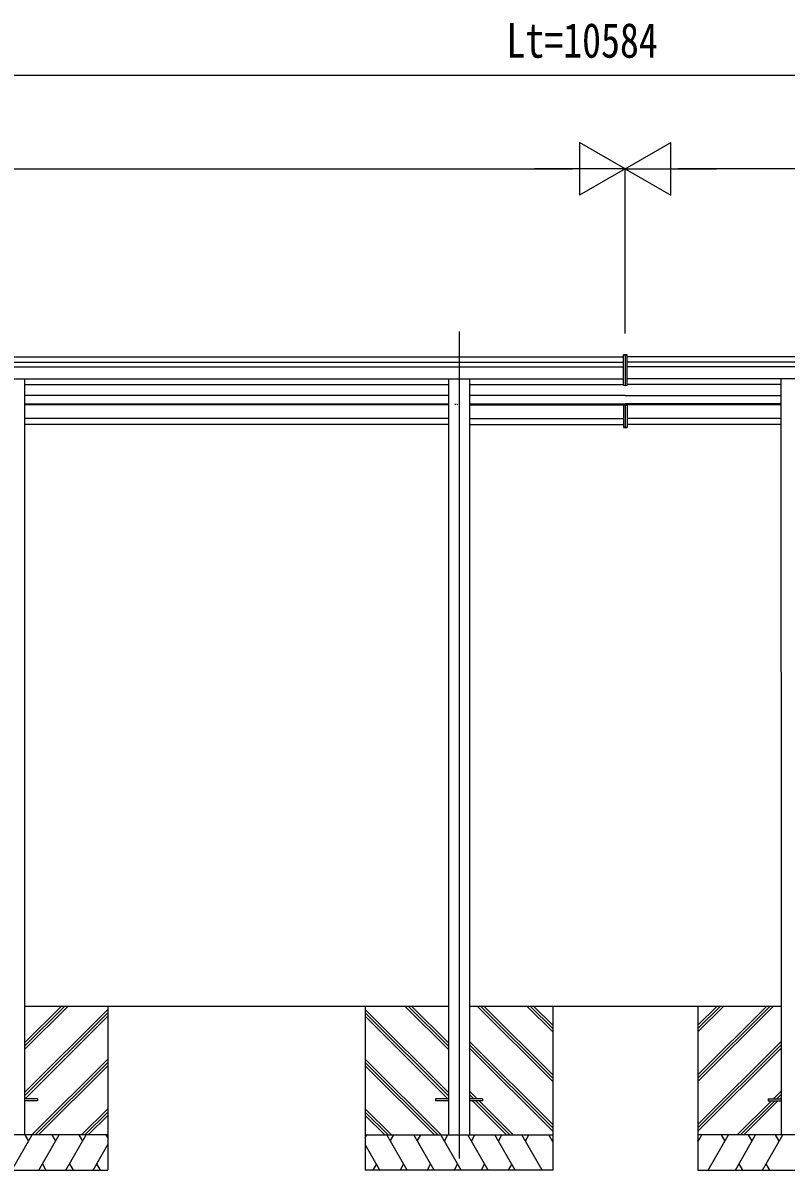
# Model space of a CAD drawing. Units: millimetres, scale not verified. Extents: x -18922 to 18922, y -13365 to 13365.
# Drawn here: x -3226 to 33, y -7062 to -2166 of the extents above; entities that cross this region are included whole.
import ezdxf
from ezdxf.enums import TextEntityAlignment as Align

# ---------------------------------------------------------------- set-up
doc = ezdxf.new("R2010")
doc.units = ezdxf.units.MM
doc.header["$LTSCALE"] = 70
for name, color, linetype in [('0-3_YKK_12', 2, 'Continuous'), ('0-4_YKK_13', 4, 'Continuous'), ('0-5_YKK_A1', 4, 'Continuous'), ('0-6_YKK_D', 6, 'Continuous')]:
    doc.layers.add(name, color=color, linetype=linetype)
doc.styles.add('ＭＳ ゴシック', font='')
doc.styles.get('ＭＳ ゴシック').set_extended_font_data('MS Gothic')

msp = doc.modelspace()

# ---------------------------------------------------------------- linework, layer by layer
at = {"layer": '0-3_YKK_12'}
for p, q in [((-1363.75, -3483.19), (-1363.75, -3950.45)), ((-1363.75, -3950.45), (-1363.75, -7012.5))]:
    msp.add_line(p, q, dxfattribs=at)
at = {"layer": '0-4_YKK_13'}
for p, q in [((-653.75, -3581.84), (-661.25, -3582.35)), ((-661.25, -3582.35), (-653.75, -3581.84)), ((-661.25, -3712.24), (-661.25, -3582.35)), ((-661.25, -3712.24), (-661.25, -3582.35)), ((-646.25, -3582.35), (-653.75, -3581.84)), ((-653.75, -3581.84), (-653.75, -3712.74)), ((-653.75, -3581.84), (-646.25, -3582.35)), ((-653.75, -3581.84), (-653.75, -3712.74)), ((-646.25, -3712.24), (-646.25, -3582.35)), ((-646.25, -3712.24), (-646.25, -3582.35)), ((-661.25, -3797.91), (-661.25, -3892.52)), ((-661.25, -3797.91), (-661.25, -3892.52)), ((-656.25, -3796.87), (-660.25, -3796.91)), ((-656.25, -3796.91), (-660.25, -3796.91)), ((-653.75, -3795.85), (-653.75, -3893.02)), ((-653.75, -3795.85), (-653.75, -3893.02)), ((-651.25, -3796.87), (-647.25, -3796.91)), ((-651.25, -3796.91), (-647.25, -3796.91)), ((-646.25, -3797.91), (-646.25, -3892.52)), ((-646.25, -3797.91), (-646.25, -3892.52)), ((-661.25, -3892.52), (-653.75, -3893.03)), ((-653.75, -3893.03), (-661.25, -3892.52)), ((-653.75, -3893.03), (-646.25, -3892.52)), ((-646.25, -3892.52), (-653.75, -3893.03)), ((-3163.75, -6758), (-3218.75, -6758)), ((-3163.75, -6767), (-3218.75, -6767)), ((-3163.75, -6758), (-3163.75, -6767)), ((-1463.75, -6758), (-1463.75, -6767)), ((-1408.75, -6758), (-1463.75, -6758)), ((-1408.75, -6767), (-1463.75, -6767)), ((-1263.75, -6758), (-1318.75, -6758)), ((-1263.75, -6767), (-1318.75, -6767)), ((-1263.75, -6758), (-1263.75, -6767)), ((-43.75, -6758), (-43.75, -6767)), ((-43.75, -6758), (11.25, -6758)), ((-43.75, -6767), (11.25, -6767))]:
    msp.add_line(p, q, dxfattribs=at)
for points in [[(-661.25, -3712.24), (-653.75, -3712.74), (-646.25, -3712.24)], [(-646.25, -3712.24), (-653.75, -3712.74), (-661.25, -3712.24)], [(-656.25, -3796.88), (-656.25, -3796.32), (-656.25, -3795.87)], [(-656.25, -3796.88), (-656.25, -3796.32), (-656.25, -3795.87)], [(-651.25, -3796.88), (-651.25, -3796.32), (-651.25, -3795.87)], [(-651.25, -3796.88), (-651.25, -3796.32), (-651.25, -3795.87)]]:
    msp.add_lwpolyline(points, dxfattribs=at)
for centre, major_axis, start_param, end_param in [((-660.25, -3797.9), (0.909, 0.42), 1.1412323, 2.7120287), ((-660.25, -3797.9), (-0.909, -0.42), 4.282825, 5.8536213), ((-647.25, -3797.9), (0.909, -0.42), 0.429564, 2.0003603), ((-647.25, -3797.9), (-0.909, 0.42), 3.5711566, 5.141953)]:
    msp.add_ellipse(centre, major_axis=major_axis, ratio=0.991593, start_param=start_param, end_param=end_param, dxfattribs=at)
at = {"layer": '0-5_YKK_A1'}
for p, q in [((-5857.84, -3591.18), (-661.25, -3591.18)), ((-5841.84, -3614.06), (-661.25, -3614.06)), ((4550.36, -3591.18), (-646.25, -3591.18)), ((4534.36, -3614.06), (-646.25, -3614.06)), ((-5841.84, -3634.22), (-661.25, -3634.22)), ((4534.36, -3634.22), (-646.25, -3634.22)), ((-5841.84, -3685.42), (-661.25, -3685.42)), ((-3218.55, -3685.42), (-3218.55, -6912.5)), ((-3218.55, -3709.74), (-1408.94, -3709.74)), ((-1318.54, -3709.74), (-661.25, -3709.74)), ((4534.36, -3685.42), (-646.25, -3685.42)), ((11.05, -3709.74), (-646.25, -3709.74)), ((-1408.96, -3756.44), (-3218.55, -3756.33)), ((-653.75, -3756.44), (-1318.56, -3756.44)), ((-653.75, -3756.44), (11.07, -3756.44)), ((-3218.55, -3791.24), (-1408.96, -3791.24)), ((-1408.96, -3795.87), (-3218.55, -3795.87)), ((-3179.79, -3791.24), (-3179.79, -3795.87)), ((-2998.22, -3791.24), (-2998.22, -3795.87)), ((-2991.65, -3791.24), (-2991.65, -3795.87)), ((-2819.79, -3791.24), (-2819.79, -3795.87)), ((-2811.65, -3791.24), (-2811.65, -3795.87)), ((-2639.79, -3791.24), (-2639.79, -3795.87)), ((-2631.65, -3791.24), (-2631.65, -3795.87)), ((-2459.79, -3791.24), (-2459.79, -3795.87)), ((-2451.65, -3791.24), (-2451.65, -3795.87)), ((-2279.79, -3791.24), (-2279.79, -3795.87)), ((-2271.65, -3791.24), (-2271.65, -3795.87)), ((-2099.79, -3791.24), (-2099.79, -3795.87)), ((-2091.65, -3791.24), (-2091.65, -3795.87)), ((-1919.79, -3791.24), (-1919.79, -3795.87)), ((-1911.65, -3791.24), (-1911.65, -3795.87)), ((-1739.79, -3791.24), (-1739.79, -3795.87)), ((-1731.65, -3791.24), (-1731.65, -3795.87)), ((-1559.79, -3791.24), (-1559.79, -3795.87)), ((-1551.65, -3791.24), (-1551.65, -3795.87)), ((-1379.79, -3791.24), (-1379.79, -3795.87)), ((-1371.65, -3791.24), (-1371.65, -3795.87)), ((-1318.56, -3791.24), (-653.75, -3791.24)), ((-1318.56, -3795.87), (-653.75, -3795.87)), ((-1199.79, -3791.24), (-1199.79, -3795.87)), ((-1191.65, -3791.24), (-1191.65, -3795.87)), ((-1019.79, -3791.24), (-1019.79, -3795.87)), ((-1011.65, -3791.24), (-1011.65, -3795.87)), ((-839.79, -3791.24), (-839.79, -3795.87)), ((-831.65, -3791.24), (-831.65, -3795.87)), ((-659.79, -3791.24), (-659.79, -3795.87)), ((11.07, -3791.24), (-653.75, -3791.24)), ((11.07, -3795.87), (-653.75, -3795.87)), ((-651.65, -3791.24), (-651.65, -3795.87)), ((-479.55, -3791.24), (-479.55, -3795.87)), ((-471.4, -3791.24), (-471.4, -3795.87)), ((-299.55, -3791.24), (-299.55, -3795.87)), ((-291.4, -3791.24), (-291.4, -3795.87)), ((-119.55, -3791.24), (-119.55, -3795.87)), ((-111.4, -3791.24), (-111.4, -3795.87)), ((-1408.96, -3854.43), (-3218.55, -3854.43)), ((-1318.56, -3854.43), (-661.25, -3854.43)), ((11.07, -3854.43), (-646.25, -3854.43)), ((-1408.96, -3880.51), (-3218.55, -3880.51)), ((-1318.56, -3880.52), (-661.25, -3880.52)), ((11.07, -3880.52), (-646.25, -3880.52)), ((-3218.75, -6548.13), (-3033.11, -6362.5)), ((-3218.75, -6533.99), (-3047.26, -6362.5)), ((-3218.75, -6519.85), (-3061.4, -6362.5)), ((-3218.55, -6362.5), (-1408.75, -6362.5)), ((-2863.75, -6362.5), (-2863.75, -7062.5)), ((-1763.75, -6362.5), (-1763.75, -7062.5)), ((-1408.75, -6548.13), (-1594.38, -6362.5)), ((-1408.75, -6533.99), (-1580.24, -6362.5)), ((-1408.75, -6519.85), (-1566.09, -6362.5)), ((-1318.75, -6362.5), (11.25, -6362.5)), ((-963.75, -6684.76), (-1286.01, -6362.5)), ((-963.75, -6670.62), (-1271.87, -6362.5)), ((-963.75, -6656.48), (-1257.73, -6362.5)), ((-963.75, -6472.63), (-1073.88, -6362.5)), ((-963.75, -6458.49), (-1059.73, -6362.5)), ((-963.75, -6444.34), (-1045.59, -6362.5)), ((-963.75, -6362.5), (-963.75, -7062.5)), ((-343.75, -6362.5), (-343.75, -7062.5)), ((-343.75, -6656.48), (-49.77, -6362.5)), ((-343.75, -6670.62), (-35.63, -6362.5)), ((-343.75, -6684.76), (-21.48, -6362.5)), ((-343.75, -6444.34), (-261.9, -6362.5)), ((-343.75, -6458.49), (-247.76, -6362.5)), ((-343.75, -6472.63), (-233.62, -6362.5)), ((-3218.75, -6731.98), (-2863.75, -6376.98)), ((-3218.75, -6746.12), (-2863.75, -6391.12)), ((-3216.49, -6758), (-2863.75, -6405.26)), ((-1408.75, -6731.98), (-1763.75, -6376.98)), ((-1408.75, -6746.12), (-1763.75, -6391.12)), ((-1411.01, -6758), (-1763.75, -6405.26)), ((-963.75, -6868.61), (-1318.75, -6513.61)), ((-963.75, -6882.75), (-1318.75, -6527.75)), ((-963.75, -6896.89), (-1318.75, -6541.9)), ((-343.75, -6868.61), (11.25, -6513.61)), ((-343.75, -6882.75), (11.25, -6527.75)), ((-343.75, -6896.89), (11.25, -6541.9)), ((-3187.14, -6912.5), (-2863.75, -6589.11)), ((-3173, -6912.5), (-2863.75, -6603.25)), ((-1440.35, -6912.5), (-1763.75, -6589.11)), ((-1454.5, -6912.5), (-1763.75, -6603.25)), ((-3158.85, -6912.5), (-2863.75, -6617.39)), ((-1468.64, -6912.5), (-1763.75, -6617.39)), ((-1286.49, -6758), (-1318.75, -6725.74)), ((-1300.63, -6758), (-1318.75, -6739.88)), ((-1314.77, -6758), (-1318.75, -6754.03)), ((-21.01, -6758), (11.25, -6725.74)), ((-6.86, -6758), (11.25, -6739.88)), ((7.28, -6758), (11.25, -6754.03)), ((-2975.01, -6912.5), (-2863.75, -6801.24)), ((-1652.49, -6912.5), (-1763.75, -6801.24)), ((-1160.27, -6912.5), (-1305.77, -6767)), ((-1146.13, -6912.5), (-1291.63, -6767)), ((-1131.99, -6912.5), (-1277.49, -6767)), ((-175.51, -6912.5), (-30.01, -6767)), ((-161.37, -6912.5), (-15.86, -6767)), ((-147.22, -6912.5), (-1.72, -6767)), ((-2960.86, -6912.5), (-2863.75, -6815.38)), ((-2946.72, -6912.5), (-2863.75, -6829.53)), ((-1666.63, -6912.5), (-1763.75, -6815.38)), ((-1680.77, -6912.5), (-1763.75, -6829.53)), ((-2863.75, -6912.5), (-3663.75, -6912.5)), ((-3272.79, -7062.5), (-3186.19, -6912.5)), ((-3201.19, -6938.48), (-3216.19, -6912.5)), ((-3157.32, -7062.5), (-3070.72, -6912.5)), ((-3085.72, -6938.48), (-3100.72, -6912.5)), ((-3041.85, -7062.5), (-2955.25, -6912.5)), ((-2970.25, -6938.48), (-2985.25, -6912.5)), ((-2863.75, -6922.95), (-2869.78, -6912.5)), ((-1763.75, -6912.5), (-963.75, -6912.5)), ((-1763.75, -6922.95), (-1757.72, -6912.5)), ((-1585.64, -7062.5), (-1672.25, -6912.5)), ((-1657.25, -6938.48), (-1642.24, -6912.5)), ((-1470.17, -7062.5), (-1556.78, -6912.5)), ((-1541.78, -6938.48), (-1526.77, -6912.5)), ((-1354.7, -7062.5), (-1441.31, -6912.5)), ((-1426.3, -6938.48), (-1411.3, -6912.5)), ((-1239.23, -7062.5), (-1325.84, -6912.5)), ((-1310.83, -6938.48), (-1295.83, -6912.5)), ((-1123.76, -7062.5), (-1210.37, -6912.5)), ((-1195.36, -6938.48), (-1180.36, -6912.5)), ((-1008.29, -7062.5), (-1094.89, -6912.5)), ((-1079.89, -6938.48), (-1064.89, -6912.5)), ((-963.75, -6941.44), (-980.45, -6912.5)), ((-965.45, -6938.48), (-963.75, -6935.52)), ((456.25, -6912.5), (-343.75, -6912.5)), ((-343.75, -6941.44), (-327.04, -6912.5)), ((-342.04, -6938.48), (-343.75, -6935.52)), ((-299.2, -7062.5), (-212.6, -6912.5)), ((-227.6, -6938.48), (-242.6, -6912.5)), ((-183.73, -7062.5), (-97.13, -6912.5)), ((-112.13, -6938.48), (-127.13, -6912.5)), ((-68.26, -7062.5), (18.34, -6912.5)), ((3.34, -6938.48), (-11.66, -6912.5)), ((-2926.38, -7062.5), (-2863.75, -6954.02)), ((-1701.11, -7062.5), (-1763.75, -6954.02)), ((-3142.32, -7036.52), (-3127.32, -7062.5)), ((-3026.85, -7036.52), (-3011.85, -7062.5)), ((-2911.38, -7036.52), (-2896.38, -7062.5)), ((-1716.11, -7036.52), (-1731.11, -7062.5)), ((-1600.64, -7036.52), (-1615.64, -7062.5)), ((-1485.17, -7036.52), (-1500.17, -7062.5)), ((-1369.7, -7036.52), (-1384.7, -7062.5)), ((-1254.23, -7036.52), (-1269.23, -7062.5)), ((-1138.76, -7036.52), (-1153.76, -7062.5)), ((-168.73, -7036.52), (-153.73, -7062.5)), ((-53.26, -7036.52), (-38.26, -7062.5)), ((-3663.75, -7062.5), (-2863.75, -7062.5)), ((-963.75, -7062.5), (-1763.75, -7062.5)), ((-343.75, -7062.5), (456.25, -7062.5))]:
    msp.add_line(p, q, dxfattribs=at)
for points in [[(-1408.95, -3685.42), (-1408.75, -6187.5), (-1408.75, -6912.5)], [(-1318.55, -3685.42), (-1318.75, -6187.5), (-1318.75, -6912.5)], [(11.05, -3685.42), (11.25, -6187.5), (11.25, -6912.5)]]:
    msp.add_lwpolyline(points, dxfattribs=at)
at = {"layer": '0-6_YKK_D'}
for p, q in [((-5720.85, -2388.74), (4413.26, -2388.74)), ((-653.75, -2788.74), (-848.6, -2676.24)), ((-848.6, -2676.24), (-848.6, -2901.24)), ((-653.75, -2788.74), (-458.89, -2676.24)), ((-458.89, -2901.24), (-458.89, -2676.24)), ((-5720.85, -2788.74), (-878.75, -2788.74)), ((-653.75, -2788.74), (-1043.46, -2788.74)), ((-653.75, -2788.74), (-848.6, -2901.24)), ((-653.75, -3491.18), (-653.75, -2787.74)), ((-653.75, -3491.18), (-653.75, -2787.74)), ((-653.75, -2788.74), (-458.89, -2901.24)), ((-653.75, -2788.74), (-264.04, -2788.74)), ((4413.36, -2788.74), (-428.75, -2788.74))]:
    msp.add_line(p, q, dxfattribs=at)

# ---------------------------------------------------------------- texts
at = {"layer": '0-6_YKK_D', "style": 'ＭＳ ゴシック', "width": 0.8}
msp.add_text('Lt=10584', height=148.5, dxfattribs=at).set_placement((-1161.39, -2358.74), align=Align.BOTTOM_LEFT)

doc.saveas('drawing.dxf')
